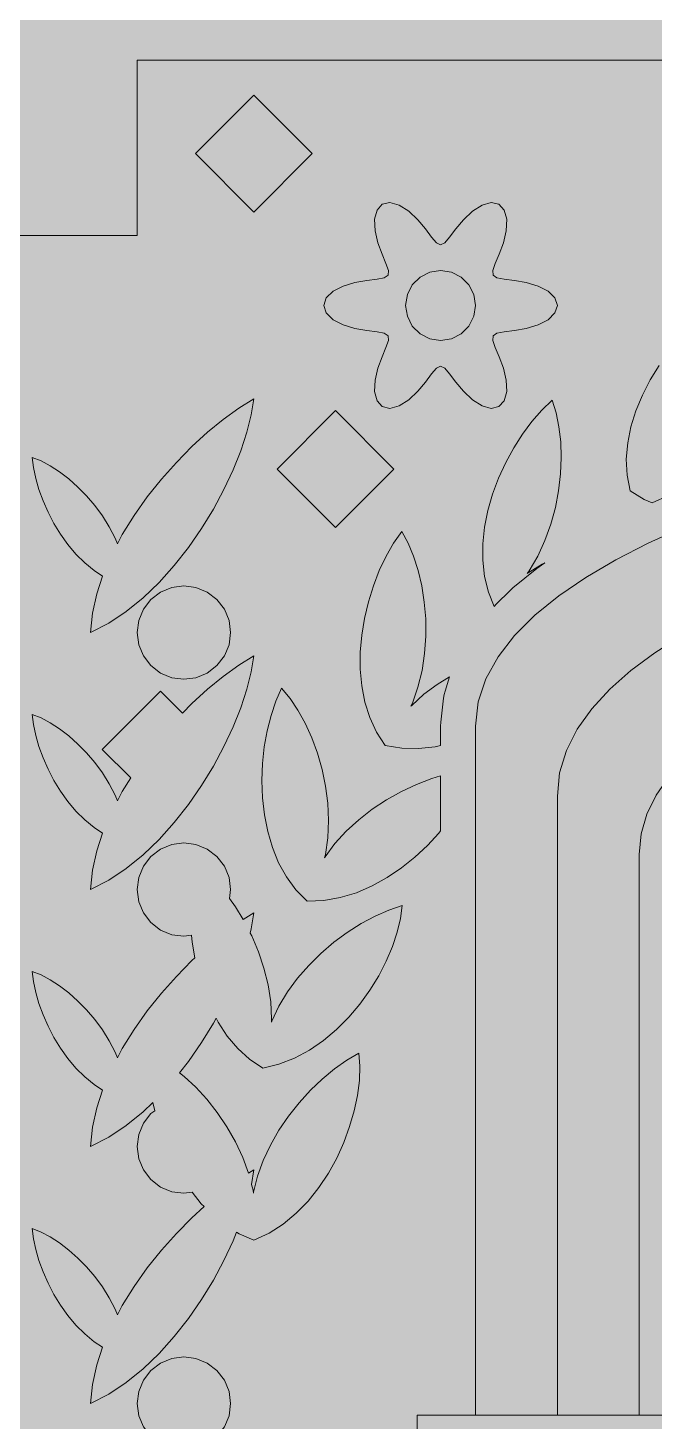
# Model space of a CAD drawing. Header units: millimetres. Extents: x -2000 to 16000, y -1200 to 12411.
# Drawn here: x 1460 to 2279, y 4466 to 6286 of the extents above; entities that cross this region are included whole.
import ezdxf

# ---------------------------------------------------------------- set-up
doc = ezdxf.new("R2010")
doc.units = ezdxf.units.MM
for name, color, linetype, lineweight, true_color in [('00_WHITE_BACKGROUND', 7, 'Continuous', 18, 0xffffff), ('03_FRAMES_DOORS', 7, 'Continuous', 18, 0x000000), ('06_ORNAMENT', 7, 'Continuous', 18, 0x000000), ('07_RAILINGS', 7, 'Continuous', 18, 0x000000)]:
    doc.layers.add(name, color=color, linetype=linetype, lineweight=lineweight, true_color=true_color)

msp = doc.modelspace()

# ---------------------------------------------------------------- linework, layer by layer
at = {"layer": '00_WHITE_BACKGROUND', "lineweight": 18, "true_color": 0xffffff}
msp.add_solid([(-2000, -1200), (16000, -1200), (-2000, 12410.687), (16000, 12410.687)], dxfattribs=at)
at = {"layer": '03_FRAMES_DOORS', "color": 7, "lineweight": 18, "true_color": 0x000000}
for points in [[(2857.4504, 5782.9924), (2817.5725, 5775.8015), (2770.5344, 5766.6412), (2721.5725, 5756.3664), (2671.1603, 5744.9924), (2619.7557, 5732.5038), (2567.8321, 5718.8702), (2515.8626, 5704.1069), (2464.3206, 5688.1985), (2413.6641, 5671.145), (2364.3664, 5652.9313), (2316.8855, 5633.5573), (2271.7099, 5613.0076), (2229.2977, 5591.2672), (2190.1221, 5568.3511), (2154.6412, 5544.229), (2123.3435, 5518.916), (2096.6718, 5492.3969), (2075.1298, 5464.6565), (2059.145, 5435.6794), (2049.2214, 5405.4809), (2045.8015, 5374.0458), (2045.8015, 4473.2824), (2152.6718, 4473.2824)], [(2885.1298, 5679.3893), (2875.4046, 5677.6183), (2835.8779, 5669.8473), (2794.2443, 5661.0076), (2750.9008, 5651.1145), (2706.2595, 5640.1374), (2660.7634, 5628.0916), (2614.8092, 5614.9466), (2568.7939, 5600.7176), (2523.1603, 5585.374), (2478.3206, 5568.9313), (2434.6718, 5551.374), (2392.6565, 5532.687), (2352.6565, 5512.8702), (2315.1145, 5491.9084), (2280.4275, 5469.8015), (2249.0229, 5446.5496), (2221.313, 5422.1374), (2197.7099, 5396.5649), (2178.626, 5369.8168), (2164.4885, 5341.8779), (2155.6947, 5312.7634), (2152.6718, 5282.4427), (2152.6718, 4473.2824)], [(2621.7252, 5489.0229), (2603.4504, 5482.7481), (2582.0153, 5475.3893), (2542.9771, 5460.7634), (2504.9924, 5445.145), (2468.4122, 5428.5344), (2433.6031, 5410.9313), (2400.9313, 5392.3053), (2370.7481, 5372.6565), (2343.4046, 5351.9847), (2319.2824, 5330.2901), (2298.7481, 5307.542), (2282.1374, 5283.771), (2269.8168, 5258.9466), (2262.1679, 5233.0534), (2259.542, 5206.1069), (2259.542, 4473.2824)], [(2152.6718, 4473.2824), (2259.542, 4473.2824)], [(2259.542, 4473.2824), (2398.5344, 4473.2824), (2432, 4473.2824), (2554.2595, 4473.2824), (2587.7252, 4473.2824), (2709.9847, 4473.2824), (2743.4504, 4473.2824), (2865.7099, 4473.2824), (2899.1756, 4473.2824), (2938.9313, 4473.2824)]]:
    msp.add_lwpolyline(points, dxfattribs=at)
at = {"layer": '06_ORNAMENT', "color": 7, "lineweight": 18, "true_color": 0x000000}
for points in [[(4351.145, 6244.2748), (1603.0534, 6244.2748), (1603.0534, 6015.2672), (1358.7786, 6015.2672), (1358.7786, 5969.4656)], [(2286.0763, 5845.374), (2274.3053, 5826.3359), (2264.0305, 5806.4885), (2255.5115, 5786.0305), (2248.9924, 5765.1603), (2244.7176, 5744.0763), (2242.916, 5722.9618), (2243.8473, 5702.0458), (2247.771, 5681.4962), (2266.3969, 5670.1069), (2276.7023, 5665.5878), (2297.9237, 5675.2366)]]:
    msp.add_lwpolyline(points, dxfattribs=at)
for points in [[(1679.3893, 6122.1374), (1755.7252, 6045.8015), (1832.0611, 6122.1374), (1755.7252, 6198.4733)], [(1847.3282, 5923.6641), (1850.4427, 5913.8626), (1859.2672, 5905.1298), (1872.4427, 5898.2901), (1887.9237, 5893.6336), (1903.4046, 5890.8702), (1916.7328, 5889.1756), (1926.2901, 5887.313), (1931.2519, 5883.9695), (1931.6641, 5878.0153), (1928.5038, 5868.8092), (1923.313, 5856.4122), (1917.9542, 5841.6183), (1914.2443, 5825.8779), (1913.5878, 5811.0534), (1916.7328, 5799.0382), (1923.6641, 5791.4504), (1933.7099, 5789.2366), (1945.6794, 5792.5344), (1958.1985, 5800.5191), (1969.9695, 5811.5878), (1980.0916, 5823.6183), (1988.2443, 5834.3206), (1994.626, 5841.6641), (2000, 5844.2748), (2005.374, 5841.6641), (2011.7557, 5834.3206), (2019.9084, 5823.6183), (2030.0305, 5811.5878), (2041.8015, 5800.5191), (2054.3206, 5792.5344), (2066.2901, 5789.2366), (2076.3359, 5791.4504), (2083.2672, 5799.0382), (2086.4122, 5811.0534), (2085.7557, 5825.8779), (2082.0458, 5841.6183), (2076.687, 5856.4122), (2071.4962, 5868.8092), (2068.3359, 5878.0153), (2068.7481, 5883.9695), (2073.7099, 5887.313), (2083.2672, 5889.1756), (2096.5954, 5890.8702), (2112.0763, 5893.6336), (2127.5573, 5898.2901), (2140.7328, 5905.1298), (2149.5573, 5913.8626), (2152.6718, 5923.6641), (2149.5573, 5933.4656), (2140.7328, 5942.1985), (2127.5573, 5949.0382), (2112.0763, 5953.6947), (2096.5954, 5956.458), (2083.2672, 5958.1527), (2073.7099, 5960.0153), (2068.7481, 5963.3588), (2068.3359, 5969.313), (2071.4962, 5978.5191), (2076.687, 5990.916), (2082.0458, 6005.7099), (2085.7557, 6021.4351), (2086.4122, 6036.2748), (2083.2672, 6048.2901), (2076.3359, 6055.8779), (2066.2901, 6058.0916), (2054.3206, 6054.7939), (2041.8015, 6046.8092), (2030.0305, 6035.7405), (2019.9084, 6023.7099), (2011.7557, 6013.0076), (2005.374, 6005.6641), (2000, 6003.0534), (1994.626, 6005.6641), (1988.2443, 6013.0076), (1980.0916, 6023.7099), (1969.9695, 6035.7405), (1958.1985, 6046.8092), (1945.6794, 6054.7939), (1933.7099, 6058.0916), (1923.6641, 6055.8779), (1916.7328, 6048.2901), (1913.5878, 6036.2748), (1914.2443, 6021.4351), (1917.9542, 6005.7099), (1923.313, 5990.916), (1928.5038, 5978.5191), (1931.6641, 5969.313), (1931.2519, 5963.3588), (1926.2901, 5960.0153), (1916.7328, 5958.1527), (1903.4046, 5956.458), (1887.9237, 5953.6947), (1872.4427, 5949.0382), (1859.2672, 5942.1985), (1850.4427, 5933.4656)], [(1954.1985, 5923.6641), (1956.4427, 5909.5115), (1962.9466, 5896.7481), (1973.084, 5886.6107), (1985.8473, 5880.1069), (2000, 5877.8626), (2014.1527, 5880.1069), (2026.916, 5886.6107), (2037.0534, 5896.7481), (2043.5573, 5909.5115), (2045.8015, 5923.6641), (2043.5573, 5937.8168), (2037.0534, 5950.5802), (2026.916, 5960.7176), (2014.1527, 5967.2214), (2000, 5969.4656), (1985.8473, 5967.2214), (1973.084, 5960.7176), (1962.9466, 5950.5802), (1956.4427, 5937.8168)], [(1465.6489, 5725.1908), (1467.2977, 5711.7405), (1470.2595, 5697.6031), (1474.458, 5683.0229), (1479.8473, 5668.2137), (1486.3664, 5653.4046), (1493.9847, 5638.8092), (1502.6412, 5624.6718), (1512.2748, 5611.2214), (1522.855, 5598.6565), (1534.2901, 5587.2214), (1546.5649, 5577.1298), (1557.6794, 5569.8779), (1550.0458, 5547.0229), (1544.3817, 5521.374), (1541.9847, 5496.1832), (1565.7252, 5508.3206), (1588.6718, 5523.5573), (1610.7176, 5541.5115), (1631.7099, 5561.771), (1651.542, 5583.9237), (1670.0611, 5607.5573), (1687.145, 5632.2901), (1702.687, 5657.6794), (1716.5191, 5683.3435), (1728.5191, 5708.8855), (1738.5802, 5733.8779), (1746.5496, 5757.9084), (1752.3053, 5780.5954), (1755.7252, 5801.5267), (1735.9847, 5789.374), (1715.6489, 5774.7786), (1695.0229, 5757.9695), (1674.4275, 5739.1908), (1654.2137, 5718.6718), (1634.687, 5696.687), (1616.1679, 5673.4351), (1598.9771, 5649.1908), (1583.4504, 5624.1985), (1577.084, 5612.1985), (1574.0458, 5619.7252), (1566.4275, 5634.5191), (1557.5267, 5648.7023), (1547.5878, 5662.1679), (1536.7786, 5674.7939), (1525.3282, 5686.4122), (1513.4504, 5696.9313), (1501.3282, 5706.1832), (1489.1908, 5714.0763), (1477.2214, 5720.458)], [(2055.0687, 5590.626), (2057.4351, 5569.5725), (2062.4275, 5549.2214), (2070.0153, 5530.4733), (2072.8397, 5533.2977), (2091.0382, 5551.3893), (2094.5344, 5554.5344), (2125.8473, 5579.8473), (2128.9008, 5582.1221), (2136.3817, 5587.2061), (2132.7634, 5585.4962), (2114.3206, 5574.3969), (2113.084, 5573.4351), (2115.6794, 5576.9008), (2126.9924, 5596.0916), (2136.458, 5616.4885), (2144.1374, 5637.7557), (2150.0611, 5659.5725), (2154.2748, 5681.6031), (2156.7939, 5703.4962), (2157.7099, 5724.9618), (2157.0229, 5745.6489), (2154.7786, 5765.2214), (2151.0534, 5783.3588), (2145.8473, 5799.7252), (2132.458, 5786.8702), (2119.4962, 5772.0458), (2107.145, 5755.5115), (2095.6336, 5737.5115), (2085.1298, 5718.2748), (2075.8779, 5698.0458), (2068.0458, 5677.084), (2061.8473, 5655.6183), (2057.4809, 5633.8779), (2055.1603, 5612.1374)], [(1786.2595, 5709.9237), (1862.5954, 5633.5878), (1938.9313, 5709.9237), (1862.5954, 5786.2595)], [(1894.7939, 5448.2748), (1896.7481, 5426.5038), (1900.8702, 5405.374), (1907.2824, 5385.1908), (1916.1527, 5366.2137), (1927.6336, 5348.7328), (1949.2061, 5345.3435), (1971.0687, 5344.8855), (1993.0076, 5347.0992), (2000, 5348.5802), (2000, 5374.0458), (2000.2748, 5378.9924), (2003.6794, 5410.4275), (2004.4427, 5415.1603), (2005.7099, 5419.7863), (2011.771, 5438.2595), (1995.6489, 5428.4885), (1978.0611, 5415.5115), (1962.1374, 5401.0229), (1961.1145, 5399.8473), (1962.9771, 5403.7557), (1970.3359, 5424.7786), (1975.6489, 5446.626), (1979.0229, 5468.9924), (1980.5802, 5491.542), (1980.4122, 5513.9542), (1978.626, 5535.9389), (1975.313, 5557.1603), (1970.6107, 5577.313), (1964.5954, 5596.0763), (1957.3893, 5613.1298), (1949.0992, 5628.1832), (1938.4733, 5612.9466), (1928.6565, 5595.8779), (1919.771, 5577.2672), (1911.9847, 5557.3588), (1905.4504, 5536.4427), (1900.3053, 5514.7939), (1896.7176, 5492.7023), (1894.8244, 5470.4427)], [(1603.0534, 5496.1832), (1605.1298, 5480.3817), (1611.2366, 5465.6489), (1620.9466, 5453.0076), (1633.5878, 5443.2977), (1648.3206, 5437.1908), (1664.1221, 5435.1145), (1679.9237, 5437.1908), (1694.6565, 5443.2977), (1707.2977, 5453.0076), (1717.0076, 5465.6489), (1723.1145, 5480.3817), (1725.1908, 5496.1832), (1723.1145, 5511.9847), (1717.0076, 5526.7176), (1707.2977, 5539.3588), (1694.6565, 5549.0687), (1679.9237, 5555.1756), (1664.1221, 5557.2519), (1648.3206, 5555.1756), (1633.5878, 5549.0687), (1620.9466, 5539.3588), (1611.2366, 5526.7176), (1605.1298, 5511.9847)], [(1465.6489, 5389.313), (1467.2977, 5375.8626), (1470.2595, 5361.7252), (1474.458, 5347.145), (1479.8473, 5332.3359), (1486.3664, 5317.5267), (1493.9847, 5302.9313), (1502.6412, 5288.7939), (1512.2748, 5275.3435), (1522.855, 5262.7786), (1534.2901, 5251.3435), (1546.5649, 5241.2519), (1557.6794, 5234), (1550.0458, 5211.145), (1544.3817, 5185.4962), (1541.9847, 5160.3053), (1565.7252, 5172.4427), (1588.6718, 5187.6794), (1610.7176, 5205.6336), (1631.7099, 5225.8931), (1651.542, 5248.0458), (1670.0611, 5271.6794), (1687.145, 5296.4122), (1702.687, 5321.8015), (1716.5191, 5347.4656), (1728.5191, 5373.0076), (1738.5802, 5398), (1746.5496, 5422.0305), (1752.3053, 5444.7176), (1755.7252, 5465.6489), (1735.9847, 5453.4962), (1715.6489, 5438.9008), (1695.0229, 5422.0916), (1674.4275, 5403.313), (1662.3664, 5391.0687), (1633.5878, 5419.8473), (1557.2519, 5343.5115), (1594.5649, 5306.1985), (1583.4504, 5288.3206), (1577.084, 5276.3206), (1574.0458, 5283.8473), (1566.4275, 5298.6412), (1557.5267, 5312.8244), (1547.5878, 5326.2901), (1536.7786, 5338.916), (1525.3282, 5350.5344), (1513.4504, 5361.0534), (1501.3282, 5370.3053), (1489.1908, 5378.1985), (1477.2214, 5384.5802)], [(1766.1221, 5302.6718), (1766.916, 5280.3053), (1769.4046, 5258.0916), (1773.6947, 5236.3511), (1779.8626, 5215.374), (1788.0153, 5195.4656), (1798.2595, 5176.916), (1810.6565, 5160.0305), (1825.3282, 5145.1298), (1847.145, 5146.0153), (1868.687, 5149.8168), (1889.7557, 5156.2748), (1910.229, 5165.0687), (1929.9237, 5175.9389), (1948.687, 5188.5496), (1966.3511, 5202.6565), (1982.7481, 5217.9389), (1997.7405, 5234.1069), (2000, 5236.9466), (2000, 5308.9618), (1988.4122, 5305.4198), (1968.4733, 5297.6947), (1948.6412, 5288.3664), (1929.2214, 5277.5267), (1910.5191, 5265.2366), (1892.8397, 5251.5725), (1876.4733, 5236.626), (1861.7557, 5220.458), (1848.9771, 5203.145), (1848.1985, 5201.7863), (1849.2519, 5205.9847), (1852.3664, 5228.0458), (1853.313, 5250.5191), (1852.2748, 5273.0992), (1849.3893, 5295.5115), (1844.855, 5317.4656), (1838.8092, 5338.687), (1831.4351, 5358.855), (1822.8855, 5377.6947), (1813.3282, 5394.9313), (1802.9313, 5410.2595), (1791.8626, 5423.3893), (1784.4122, 5406.3817), (1778.1069, 5387.7252), (1773.0229, 5367.7252), (1769.2824, 5346.687), (1766.9466, 5324.9008)], [(1465.6489, 5053.4351), (1467.2977, 5039.9847), (1470.2595, 5025.8473), (1474.458, 5011.2672), (1479.8473, 4996.458), (1486.3664, 4981.6489), (1493.9847, 4967.0534), (1502.6412, 4952.916), (1512.2748, 4939.4656), (1522.855, 4926.9008), (1534.2901, 4915.4656), (1546.5649, 4905.374), (1557.6794, 4898.1221), (1550.0458, 4875.2672), (1544.3817, 4849.6183), (1541.9847, 4824.4275), (1565.7252, 4836.5649), (1588.6718, 4851.8015), (1610.7176, 4869.7557), (1623.5115, 4882.1069), (1625.8626, 4871.3893), (1620.9466, 4867.6031), (1611.2366, 4854.9618), (1605.1298, 4840.229), (1603.0534, 4824.4275), (1605.1298, 4808.626), (1611.2366, 4793.8931), (1620.9466, 4781.2519), (1633.5878, 4771.542), (1648.3206, 4765.4351), (1664.1221, 4763.3588), (1674.7634, 4764.7634), (1686.8397, 4749.7863), (1690.4427, 4746.1679), (1674.4275, 4731.5573), (1654.2137, 4711.0382), (1634.687, 4689.0534), (1616.1679, 4665.8015), (1598.9771, 4641.5573), (1583.4504, 4616.5649), (1577.084, 4604.5649), (1574.0458, 4612.0916), (1566.4275, 4626.8855), (1557.5267, 4641.0687), (1547.5878, 4654.5344), (1536.7786, 4667.1603), (1525.3282, 4678.7786), (1513.4504, 4689.2977), (1501.3282, 4698.5496), (1489.1908, 4706.4427), (1477.2214, 4712.8244), (1465.6489, 4717.5573), (1467.2977, 4704.1069), (1470.2595, 4689.9695), (1474.458, 4675.3893), (1479.8473, 4660.5802), (1486.3664, 4645.771), (1493.9847, 4631.1756), (1502.6412, 4617.0382), (1512.2748, 4603.5878), (1522.855, 4591.0229), (1534.2901, 4579.5878), (1546.5649, 4569.4962), (1557.6794, 4562.2443), (1550.0458, 4539.3893), (1544.3817, 4513.7405), (1541.9847, 4488.5496), (1565.7252, 4500.687), (1588.6718, 4515.9237), (1610.7176, 4533.8779), (1631.7099, 4554.1374), (1651.542, 4576.2901), (1670.0611, 4599.9237), (1687.145, 4624.6565), (1702.687, 4650.0458), (1716.5191, 4675.7099), (1728.5191, 4701.2519), (1733.0534, 4712.5191), (1736.4733, 4710.458), (1755.7252, 4702.2901), (1775.542, 4711.4504), (1793.9847, 4723.2214), (1810.9924, 4737.2519), (1826.5344, 4753.2061), (1840.5649, 4770.7786), (1853.0687, 4789.6183), (1864, 4809.4046), (1873.2977, 4829.8015), (1880.9618, 4850.4885), (1886.9313, 4871.1145), (1891.1603, 4891.374), (1893.6336, 4910.916), (1894.3053, 4929.4198), (1893.1298, 4946.5649), (1877.0687, 4937.2366), (1860.9618, 4925.9237), (1845.0534, 4912.7786), (1829.5878, 4898.0305), (1814.8397, 4881.8168), (1801.0382, 4864.3664), (1788.4733, 4845.8626), (1777.3588, 4826.4733), (1767.9695, 4806.3969), (1760.5496, 4785.8321), (1755.374, 4764.9466), (1755.1603, 4763.3893), (1754.5496, 4767.6794), (1752.6412, 4775.0229), (1755.7252, 4793.8931), (1748.8244, 4789.6489), (1741.2519, 4810.3664), (1731.6489, 4830.8397), (1720.4122, 4850.4427), (1707.8168, 4868.9924), (1694.1069, 4886.2748), (1679.5725, 4902.0763), (1664.4733, 4916.229), (1658.458, 4920.9924), (1670.0611, 4935.8015), (1687.145, 4960.5344), (1702.687, 4985.9237), (1706.1374, 4992.3359), (1708.9924, 4986.8855), (1720.8702, 4968.9313), (1734.5344, 4952.7481), (1749.9847, 4938.6107), (1767.2824, 4926.855), (1788.5038, 4931.9695), (1808.8855, 4939.9084), (1828.3053, 4950.3511), (1846.6565, 4962.9771), (1863.8626, 4977.4656), (1879.7863, 4993.5115), (1894.3664, 5010.7786), (1907.4809, 5028.9771), (1919.0229, 5047.771), (1928.9008, 5066.8397), (1937.0076, 5085.8779), (1943.2366, 5104.5649), (1947.5115, 5122.5802), (1949.6947, 5139.6183), (1932.1374, 5133.6183), (1914.1221, 5125.6489), (1895.9542, 5115.8779), (1877.9084, 5104.4122), (1860.2748, 5091.4046), (1843.3435, 5076.9771), (1827.4046, 5061.2672), (1812.7176, 5044.4275), (1799.6031, 5026.5649), (1788.3053, 5007.8321), (1779.145, 4988.3664), (1778.6565, 4986.8855), (1778.8855, 4991.2061), (1777.6183, 5013.4504), (1774.1679, 5035.6641), (1768.7328, 5057.6183), (1761.542, 5079.0382), (1752.8092, 5099.6947), (1750.916, 5103.3588), (1752.3053, 5108.8397), (1755.7252, 5129.771), (1741.6489, 5121.1145), (1731.5725, 5137.6641), (1723.6641, 5148.687), (1725.1908, 5160.3053), (1723.1145, 5176.1069), (1717.0076, 5190.8397), (1707.2977, 5203.4809), (1694.6565, 5213.1908), (1679.9237, 5219.2977), (1664.1221, 5221.374), (1648.3206, 5219.2977), (1633.5878, 5213.1908), (1620.9466, 5203.4809), (1611.2366, 5190.8397), (1605.1298, 5176.1069), (1603.0534, 5160.3053), (1605.1298, 5144.5038), (1611.2366, 5129.771), (1620.9466, 5117.1298), (1633.5878, 5107.4198), (1648.3206, 5101.313), (1664.1221, 5099.2366), (1674.1527, 5100.5649), (1674.9466, 5091.7863), (1678.3053, 5070.9618), (1674.4275, 5067.4351), (1654.2137, 5046.916), (1634.687, 5024.9313), (1616.1679, 5001.6794), (1598.9771, 4977.4351), (1583.4504, 4952.4427), (1577.084, 4940.4427), (1574.0458, 4947.9695), (1566.4275, 4962.7634), (1557.5267, 4976.9466), (1547.5878, 4990.4122), (1536.7786, 5003.0382), (1525.3282, 5014.6565), (1513.4504, 5025.1756), (1501.3282, 5034.4275), (1489.1908, 5042.3206), (1477.2214, 5048.7023)], [(1603.0534, 4488.5496), (1605.1298, 4472.7481), (1611.2366, 4458.0153), (1620.9466, 4445.374), (1633.5878, 4435.6641), (1648.3206, 4429.5573), (1664.1221, 4427.4809), (1679.9237, 4429.5573), (1694.6565, 4435.6641), (1707.2977, 4445.374), (1717.0076, 4458.0153), (1723.1145, 4472.7481), (1725.1908, 4488.5496), (1723.1145, 4504.3511), (1717.0076, 4519.084), (1707.2977, 4531.7252), (1694.6565, 4541.4351), (1679.9237, 4547.542), (1664.1221, 4549.6183), (1648.3206, 4547.542), (1633.5878, 4541.4351), (1620.9466, 4531.7252), (1611.2366, 4519.084), (1605.1298, 4504.3511)]]:
    msp.add_lwpolyline(points, close=True, dxfattribs=at)
at = {"layer": '07_RAILINGS', "color": 7, "lineweight": 18, "true_color": 0x000000}
msp.add_lwpolyline([(1969.4656, 3633.5878), (1969.4656, 3679.3893), (1969.4656, 4473.2824), (2045.8015, 4473.2824)], dxfattribs=at)

doc.saveas('drawing.dxf')
